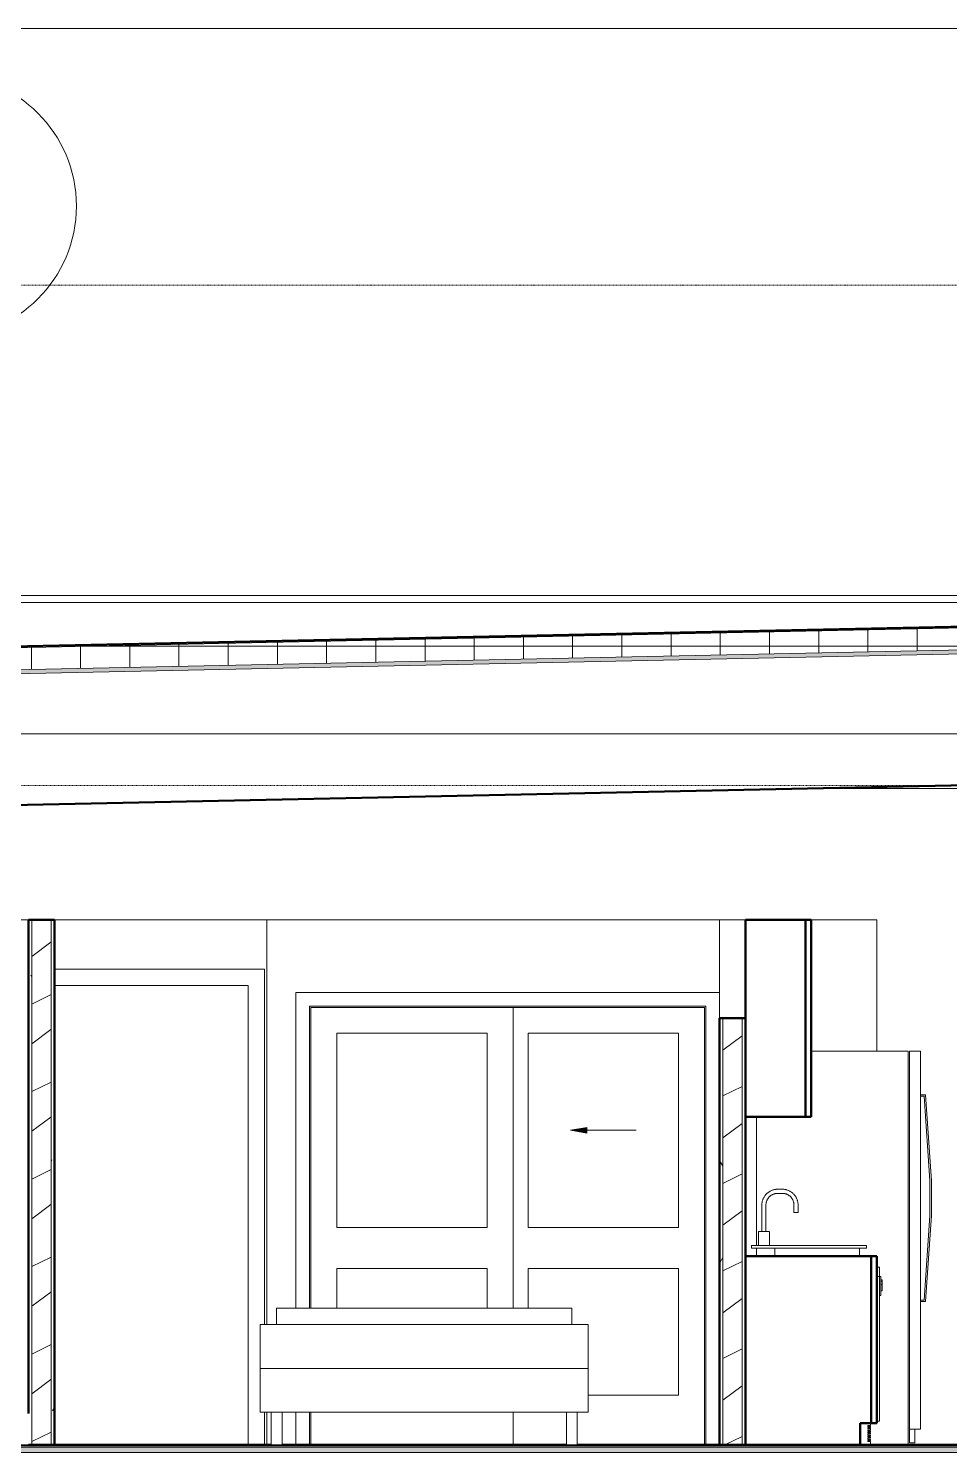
# Model space of a CAD drawing. Header units: inches. Extents: x 9609 to 15463, y -232 to 527.
# Drawn here: x 10518.4 to 10686.9, y 266.6 to 527 of the extents above; entities that cross this region are included whole.
import ezdxf

# ---------------------------------------------------------------- set-up
doc = ezdxf.new("R2010")
doc.units = ezdxf.units.IN
doc.header["$MEASUREMENT"] = 0
doc.linetypes.add('Aligning Line 1_8_', pattern=[0.25, 0.125, -0.125])
doc.linetypes.add('Grid Line 1_2_', pattern=[0.875, 0.5, -0.125, 0.125, -0.125])
for name, color, linetype, lineweight in [('0-1', 7, 'Continuous', 5), ('0-3', 7, 'Continuous', 13), ('A-DETL-GENF-1', 92, 'Continuous', 13), ('A-DETL-GENF-2', 250, 'Continuous', 9), ('A-DOOR-1', 250, 'Continuous', 9), ('A-DOOR-FRAM-1', 250, 'Continuous', 9), ('A-FLOR-1', 192, 'Continuous', 50), ('A-FLOR-LEVL-1', 51, 'Grid Line 1_2_', 9), ('A-FLOR-MCUT', 51, 'Continuous', 13), ('A-FLOR-PATT-1', 8, 'Continuous', 9), ('A-ROOF', 132, 'Continuous', 13), ('A-ROOF-1', 132, 'Continuous', 50), ('A-ROOF-PATT-1', 132, 'Continuous', 9), ('A-WALL', 113, 'Continuous', 13), ('A-WALL-1', 7, 'Continuous', 13), ('A-WALL-2', 10, 'Continuous', 50), ('A-WALL-PATT-1', 250, 'Continuous', 9), ('A-WALL-PATT-2', 253, 'Continuous', 9), ('G-ANNO-SYMB', 111, 'Aligning Line 1_8_', 9), ('G-ANNO-SYMB-1', 9, 'Aligning Line 1_8_', 9), ('G-ANNO-SYMB-2', 147, 'Aligning Line 1_8_', 9), ('I-FURN-1', 250, 'Continuous', 9), ('I-WALL-2', 7, 'Continuous', 13), ('P-SANR-FIXT-1', 250, 'Continuous', 9), ('Q-CASE-1', 10, 'Continuous', 50), ('Q-SPCQ-1', 250, 'Continuous', 9), ('S-GRID-IDEN', 1, 'Continuous', 9)]:
    doc.layers.add(name, color=color, linetype=linetype, lineweight=lineweight)
pattern_1 = [(0, (10995.947, 72), (30.72, 7.68), [1.267, -21.773, 1.267, -21.773, -122.88]), (0, (10995.947, 72), (30.72, 7.68), [-46.08, 1.267, -44.813, 1.267, -21.773, -53.76]), (0, (10995.947, 72), (30.72, 7.68), [-115.2, 1.267, -14.093, 1.267, -37.133]), (120, (11007.467, 75.84), (-22.01108, 22.7643), [1.267, -21.773, 1.267, -21.773, -122.88]), (120, (11007.467, 75.84), (-22.01108, 22.7643), [-46.08, 1.267, -44.813, 1.267, -21.773, -53.76]), (120, (11007.467, 75.84), (-22.01108, 22.7643), [-115.2, 1.267, -14.093, 1.267, -37.133]), (240, (11011.307, 91.2), (-8.70892, -30.4443), [1.267, -21.773, 1.267, -21.773, -122.88]), (240, (11011.307, 91.2), (-8.70892, -30.4443), [-46.08, 1.267, -44.813, 1.267, -21.773, -53.76]), (240, (11011.307, 91.2), (-8.70892, -30.4443), [-115.2, 1.267, -14.093, 1.267, -37.133])]
pattern_2 = [(216.87, (11002.345, 87.994), (47.980943, 31.987086), [7.997, -71.971]), (206.565, (11011.941, 83.196), (-15.99371, -15.99413), [17.881, -17.881]), (198.435, (11011.941, 75.199), (-31.98674, -15.99388), [10.115, -40.461])]

# ---------------------------------------------------------------- blocks, each defined once
blk = doc.blocks.new('CTR - 2nd Phase_rvt-1-BUILDING SECTION - EAST_WEST - LOOKING NORTH')
at = {"layer": 'A-FLOR-LEVL-1'}
for p, q in [((9609.49, 398), (12558.48, 398)), ((9609.49, 268), (12558.48, 268))]:
    blk.add_line(p, q, dxfattribs=at)
at = {"layer": 'G-ANNO-SYMB-1'}
for p, q in [((12461.76, 526.95), (9706.21, 526.95)), ((12461.76, 388.59), (9706.21, 388.59))]:
    blk.add_line(p, q, dxfattribs=at)
blk = doc.blocks.new('FOLDING_SLIDING CLOSET - 72_ x 80_-V18-BUILDING SECTION - EAST_WEST - LOOKING NORTH')
at = {"layer": 'A-DETL-GENF-1'}
blk.add_hatch(color=256, dxfattribs=at).paths.add_polyline_path([(10620.57, 325), (10620.57, 326.06), (10617.56, 325.53)], flags=0)
at = {"layer": 'A-DETL-GENF-2'}
for p, q in [((10620.57, 326.06), (10617.56, 325.53)), ((10629.56, 325.53), (10617.56, 325.53)), ((10617.56, 325.53), (10620.57, 325)), ((10620.57, 325), (10620.57, 326.06))]:
    blk.add_line(p, q, dxfattribs=at)
at = {"layer": 'A-DOOR-1'}
for p, q in [((10644.81, 350.75), (10567.31, 350.75)), ((10567.31, 350.75), (10567.31, 293)), ((10644.81, 346), (10644.81, 350.75)), ((10569.81, 292.99), (10569.81, 348.25)), ((10569.81, 348.25), (10642.31, 348.25)), ((10570.06, 348), (10570.06, 292.99)), ((10607.06, 348), (10570.06, 348)), ((10607.06, 293), (10607.06, 348)), ((10642.31, 268), (10642.31, 348.25)), ((10574.81, 343.31), (10602.31, 343.31)), ((10574.81, 307.75), (10574.81, 343.31)), ((10602.31, 343.31), (10602.31, 307.75)), ((10609.81, 343.31), (10637.31, 343.31)), ((10609.81, 307.75), (10609.81, 343.31)), ((10637.31, 343.31), (10637.31, 307.75)), ((10602.31, 307.75), (10574.81, 307.75)), ((10637.31, 307.75), (10609.81, 307.75)), ((10574.81, 300.25), (10602.31, 300.25)), ((10574.81, 293), (10574.81, 300.25)), ((10602.31, 300.25), (10602.31, 293)), ((10609.81, 300.25), (10637.31, 300.25)), ((10609.81, 293), (10609.81, 300.25)), ((10637.31, 300.25), (10637.31, 277.13)), ((10637.31, 277.13), (10620.81, 277.13)), ((10567.31, 274), (10567.31, 268)), ((10569.81, 268), (10569.81, 274)), ((10570.06, 274), (10570.06, 268)), ((10607.06, 268), (10607.06, 274))]:
    blk.add_line(p, q, dxfattribs=at)
at = {"layer": 'A-DOOR-FRAM-1'}
for p, q in [((10570.06, 292.99), (10570.06, 348)), ((10570.06, 348), (10642.06, 348)), ((10642.06, 268), (10642.06, 348)), ((10570.06, 268), (10570.06, 274))]:
    blk.add_line(p, q, dxfattribs=at)
blk = doc.blocks.new('Refrigerator_-_Side-by-Side_6047 - 36_ X 30_-345559-BUILDING SECTION - EAST_WEST - LOOKING NORTH')
at = {"layer": 'Q-SPCQ-1'}
for p, q in [((10680.16, 72), (10662.41, 72)), ((10680.16, 0), (10680.16, 72)), ((10680.41, 2.87), (10680.41, 72)), ((10680.41, 72), (10682.41, 72)), ((10682.41, 72), (10682.41, 2.87)), ((10683.32, 64), (10682.41, 64)), ((10682.41, 63.75), (10683.08, 63.75)), ((10683.08, 63.75), (10684.16, 48.28)), ((10684.41, 48.29), (10683.32, 64)), ((10652.41, 60), (10652.41, 36.5)), ((10684.16, 48.28), (10684.16, 41.95)), ((10684.41, 41.94), (10684.41, 48.29)), ((10684.16, 41.95), (10683.08, 26.48)), ((10683.32, 26.23), (10684.41, 41.94)), ((10652.41, 36), (10652.41, 34.5)), ((10683.08, 26.48), (10682.41, 26.48)), ((10682.41, 26.23), (10683.32, 26.23)), ((10681.41, 2.87), (10680.41, 2.87)), ((10680.41, 2.87), (10680.41, 0.37)), ((10680.41, 2.87), (10682.41, 2.87)), ((10681.41, 0.37), (10681.41, 2.87)), ((10680.41, 0.37), (10681.41, 0.37))]:
    blk.add_line(p, q, dxfattribs=at)
blk = doc.blocks.new('OD_CW_Base Cabinet - OD_CW_Base Cabinet-1964684-BUILDING SECTION - EAST_WEST - LOOKING NORTH')
at = {"layer": 'Q-CASE-1'}
for p, q in [((10672.56, 170.5), (10649.56, 170.5)), ((10649.56, 170.5), (10649.56, 136)), ((10673.56, 170.5), (10672.56, 170.5)), ((10672.56, 170.5), (10672.56, 140)), ((10672.56, 140), (10672.56, 170.5)), ((10673.56, 140), (10673.56, 170.5)), ((10670.56, 136), (10670.56, 140)), ((10670.56, 140), (10672.56, 140)), ((10672.56, 140), (10673.56, 140)), ((10649.56, 136), (10670.56, 136))]:
    blk.add_line(p, q, dxfattribs=at)
blk = doc.blocks.new('Sink Kitchen-Single - 30_ x 21_-1372827-BUILDING SECTION - EAST_WEST - LOOKING NORTH')
at = {"layer": 'P-SANR-FIXT-1'}
for p, q in [((10657.16, 46.75), (10656.29, 46.75)), ((10656.29, 46), (10657.16, 46)), ((10653.41, 43.88), (10653.41, 39)), ((10654.16, 39), (10654.16, 43.88)), ((10659.29, 43.88), (10659.29, 42.5)), ((10660.04, 42.5), (10659.29, 42.5)), ((10660.04, 42.5), (10660.04, 43.88)), ((10651.54, 36.5), (10672.54, 36.5)), ((10651.54, 36), (10651.54, 36.5)), ((10652.79, 39), (10652.79, 36.5)), ((10652.79, 39), (10652.79, 36.5)), ((10652.81, 39), (10652.81, 39)), ((10652.81, 39), (10653.79, 39)), ((10653.79, 39), (10654.76, 39)), ((10654.76, 39), (10654.76, 39)), ((10654.79, 36.5), (10654.79, 39)), ((10654.79, 36.5), (10654.79, 39)), ((10672.54, 36.5), (10672.54, 36)), ((10672.54, 36), (10651.54, 36)), ((10655.79, 36), (10655.79, 34.5)), ((10671.29, 34.5), (10671.29, 36))]:
    blk.add_line(p, q, dxfattribs=at)
at = {"layer": 'P-SANR-FIXT-1', "flags": 128}
for points in [[(10656.29, 46.75), (10656.17, 46.75), (10656.06, 46.74), (10655.95, 46.73), (10655.83, 46.71), (10655.72, 46.69), (10655.61, 46.67), (10655.49, 46.64), (10655.39, 46.6), (10655.28, 46.57), (10655.17, 46.52), (10655.06, 46.48), (10654.96, 46.43), (10654.86, 46.37), (10654.76, 46.31), (10654.67, 46.25), (10654.57, 46.18), (10654.48, 46.11), (10654.39, 46.04), (10654.31, 45.96), (10654.23, 45.88), (10654.15, 45.79), (10654.07, 45.71), (10654, 45.62), (10653.93, 45.52), (10653.87, 45.43), (10653.81, 45.33), (10653.75, 45.23), (10653.7, 45.13), (10653.65, 45.02), (10653.61, 44.92), (10653.57, 44.81), (10653.54, 44.7), (10653.5, 44.59), (10653.48, 44.48), (10653.46, 44.36), (10653.44, 44.25), (10653.43, 44.14), (10653.42, 44.02), (10653.41, 43.91), (10653.41, 43.88)], [(10654.16, 43.88), (10654.17, 43.96), (10654.17, 44.04), (10654.18, 44.13), (10654.19, 44.21), (10654.21, 44.3), (10654.23, 44.38), (10654.25, 44.46), (10654.27, 44.54), (10654.3, 44.62), (10654.33, 44.7), (10654.37, 44.78), (10654.4, 44.86), (10654.45, 44.93), (10654.49, 45), (10654.54, 45.07), (10654.58, 45.14), (10654.64, 45.21), (10654.69, 45.28), (10654.75, 45.34), (10654.81, 45.4), (10654.87, 45.46), (10654.94, 45.51), (10655, 45.57), (10655.07, 45.62), (10655.14, 45.66), (10655.21, 45.71), (10655.29, 45.75), (10655.36, 45.79), (10655.44, 45.82), (10655.52, 45.86), (10655.6, 45.88), (10655.68, 45.91), (10655.76, 45.93), (10655.84, 45.95), (10655.93, 45.97), (10656.01, 45.98), (10656.1, 45.99), (10656.18, 46), (10656.27, 46), (10656.29, 46)], [(10660.04, 43.88), (10660.04, 43.99), (10660.03, 44.1), (10660.02, 44.22), (10660, 44.33), (10659.98, 44.45), (10659.96, 44.56), (10659.93, 44.67), (10659.89, 44.78), (10659.86, 44.89), (10659.81, 44.99), (10659.77, 45.1), (10659.71, 45.2), (10659.66, 45.3), (10659.6, 45.4), (10659.54, 45.5), (10659.47, 45.59), (10659.4, 45.68), (10659.33, 45.77), (10659.25, 45.86), (10659.17, 45.94), (10659.08, 46.02), (10659, 46.09), (10658.91, 46.16), (10658.81, 46.23), (10658.72, 46.29), (10658.62, 46.35), (10658.52, 46.41), (10658.42, 46.46), (10658.31, 46.51), (10658.21, 46.55), (10658.1, 46.59), (10657.99, 46.63), (10657.88, 46.66), (10657.77, 46.69), (10657.65, 46.71), (10657.54, 46.73), (10657.43, 46.74), (10657.31, 46.75), (10657.2, 46.75), (10657.16, 46.75)], [(10657.16, 46), (10657.25, 46), (10657.33, 45.99), (10657.42, 45.98), (10657.5, 45.97), (10657.59, 45.96), (10657.67, 45.94), (10657.75, 45.92), (10657.83, 45.89), (10657.91, 45.86), (10657.99, 45.83), (10658.07, 45.8), (10658.15, 45.76), (10658.22, 45.72), (10658.29, 45.68), (10658.36, 45.63), (10658.43, 45.58), (10658.5, 45.53), (10658.57, 45.47), (10658.63, 45.42), (10658.69, 45.36), (10658.75, 45.29), (10658.8, 45.23), (10658.86, 45.16), (10658.91, 45.09), (10658.95, 45.02), (10659, 44.95), (10659.04, 44.88), (10659.08, 44.8), (10659.11, 44.72), (10659.14, 44.65), (10659.17, 44.57), (10659.2, 44.48), (10659.22, 44.4), (10659.24, 44.32), (10659.26, 44.24), (10659.27, 44.15), (10659.28, 44.07), (10659.29, 43.98), (10659.29, 43.9), (10659.29, 43.88)]]:
    blk.add_lwpolyline(points, dxfattribs=at)
blk = doc.blocks.new('Dishwasher_15404 - 34_ counter-V19-BUILDING SECTION - EAST_WEST - LOOKING NORTH')
at = {"layer": 'Q-SPCQ-1'}
for p, q in [((10673.56, 300.5), (10674.06, 300.5)), ((10674.06, 298.79), (10674.06, 300.5)), ((10673.56, 298.79), (10673.86, 298.79)), ((10673.86, 298.79), (10674.06, 298.79)), ((10674.31, 298.79), (10674.06, 298.79)), ((10674.06, 272.33), (10674.06, 298.79)), ((10674.31, 298.79), (10674.31, 296.06)), ((10674.56, 298.18), (10674.31, 298.18)), ((10674.31, 297.94), (10674.56, 297.94)), ((10674.56, 297.35), (10674.31, 297.35)), ((10674.56, 298.18), (10674.56, 297.94)), ((10674.56, 297.94), (10674.56, 297.35)), ((10674.56, 297.35), (10674.56, 296.21)), ((10674.05, 295.35), (10674.31, 295.35)), ((10674.31, 296.21), (10674.56, 296.21)), ((10674.31, 296.06), (10674.31, 295.35)), ((10672.43, 271.94), (10670.56, 271.94)), ((10670.56, 271.94), (10670.86, 271.94)), ((10671.93, 271.39), (10671.93, 271.59)), ((10671.93, 271.59), (10672.43, 271.59)), ((10672.43, 271.39), (10671.93, 271.39)), ((10671.93, 271), (10671.93, 271.2)), ((10671.93, 271.2), (10672.43, 271.2)), ((10672.43, 271), (10671.93, 271)), ((10671.93, 270.61), (10671.93, 270.8)), ((10671.93, 270.8), (10672.43, 270.8)), ((10672.43, 271.59), (10672.4, 271.59)), ((10672.4, 271.39), (10672.43, 271.39)), ((10672.43, 271.2), (10672.4, 271.2)), ((10672.4, 271), (10672.43, 271)), ((10672.43, 270.8), (10672.4, 270.8)), ((10672.43, 272), (10672.43, 271.94)), ((10672.43, 271.59), (10672.43, 271.94)), ((10672.43, 271.2), (10672.43, 271.39)), ((10672.43, 270.8), (10672.43, 271)), ((10673.86, 272.33), (10673.56, 272.33)), ((10674.06, 272.33), (10673.86, 272.33)), ((10672.43, 270.61), (10671.93, 270.61)), ((10671.93, 270.21), (10671.93, 270.41)), ((10671.93, 270.41), (10672.43, 270.41)), ((10672.43, 270.21), (10671.93, 270.21)), ((10671.93, 269.82), (10671.93, 270.02)), ((10671.93, 270.02), (10672.43, 270.02)), ((10672.43, 269.82), (10671.93, 269.82)), ((10671.93, 269.43), (10671.93, 269.62)), ((10671.93, 269.62), (10672.43, 269.62)), ((10672.43, 269.43), (10671.93, 269.43)), ((10671.93, 269.03), (10671.93, 269.23)), ((10671.93, 269.23), (10672.43, 269.23)), ((10672.43, 269.03), (10671.93, 269.03)), ((10671.93, 268.64), (10671.93, 268.84)), ((10671.93, 268.84), (10672.43, 268.84)), ((10672.43, 268.64), (10671.93, 268.64)), ((10672.4, 270.61), (10672.43, 270.61)), ((10672.43, 270.41), (10672.4, 270.41)), ((10672.4, 270.21), (10672.43, 270.21)), ((10672.43, 270.02), (10672.4, 270.02)), ((10672.4, 269.82), (10672.43, 269.82)), ((10672.43, 269.62), (10672.4, 269.62)), ((10672.4, 269.43), (10672.43, 269.43)), ((10672.43, 269.23), (10672.4, 269.23)), ((10672.4, 269.03), (10672.43, 269.03)), ((10672.43, 268.84), (10672.4, 268.84)), ((10672.43, 270.41), (10672.43, 270.61)), ((10672.43, 270.02), (10672.43, 270.21)), ((10672.43, 269.62), (10672.43, 269.82)), ((10672.43, 269.23), (10672.43, 269.43)), ((10672.43, 268.84), (10672.43, 269.03)), ((10672.43, 268), (10672.43, 268.64))]:
    blk.add_line(p, q, dxfattribs=at)
blk = doc.blocks.new('Interior_barn_door_18732 - Interior_barn_door_18732-V21-BUILDING SECTION - EAST_WEST - LOOKING NORTH')
at = {"layer": 'A-DOOR-FRAM-1'}
for p, q in [((10561.59, 355), (10523.18, 355)), ((10561.59, 290), (10561.59, 355)), ((10523.18, 352), (10558.59, 352)), ((10558.59, 352), (10558.59, 268)), ((10561.59, 268), (10561.59, 274))]:
    blk.add_line(p, q, dxfattribs=at)
blk = doc.blocks.new('OD_CW_Upper Cabinet - OD_CW_Upper Cabinet-1964653-BUILDING SECTION - EAST_WEST - LOOKING NORTH')
at = {"layer": 'Q-CASE-1'}
for p, q in [((10660.56, 232), (10649.56, 232)), ((10649.56, 232), (10649.56, 196)), ((10661.56, 232), (10660.56, 232)), ((10660.56, 232), (10660.56, 196)), ((10660.56, 196), (10660.56, 232)), ((10661.56, 196), (10661.56, 232)), ((10649.56, 196), (10660.56, 196)), ((10660.56, 196), (10661.56, 196))]:
    blk.add_line(p, q, dxfattribs=at)
blk = doc.blocks.new('Bed-Standard - Queen 60_ x 79_-1433484-BUILDING SECTION - EAST_WEST - LOOKING NORTH')
at = {"layer": 'I-FURN-1'}
for p, q in [((10618.66, 25), (10564.66, 25)), ((10564.66, 24), (10564.66, 25)), ((10564.66, 22), (10564.66, 24)), ((10618.66, 25), (10618.66, 24)), ((10618.66, 24), (10618.66, 22)), ((10561.66, 22), (10561.66, 14)), ((10561.66, 22), (10562.66, 22)), ((10562.66, 22), (10620.66, 22)), ((10620.66, 22), (10621.66, 22)), ((10621.66, 14), (10621.66, 22)), ((10561.66, 14), (10561.66, 6)), ((10561.66, 14), (10562.66, 14)), ((10562.66, 14), (10561.66, 14)), ((10562.66, 14), (10620.66, 14)), ((10620.66, 14), (10562.66, 14)), ((10620.66, 14), (10621.66, 14)), ((10621.66, 14), (10620.66, 14)), ((10621.66, 6), (10621.66, 14)), ((10562.66, 6), (10561.66, 6)), ((10620.66, 6), (10562.66, 6)), ((10563.66, 6), (10563.66, 0)), ((10565.66, 0), (10565.66, 6)), ((10617.66, 6), (10617.66, 0)), ((10619.66, 0), (10619.66, 6)), ((10621.66, 6), (10620.66, 6)), ((10565.66, 0), (10563.66, 0)), ((10619.66, 0), (10617.66, 0))]:
    blk.add_line(p, q, dxfattribs=at)
blk = doc.blocks.new('CTR - 1st Phase - Unit Layouts_rvt-1-BUILDING SECTION - EAST_WEST - LOOKING NORTH')
at = {"layer": 'A-WALL-PATT-1'}
h = blk.add_hatch(dxfattribs=at)
h.set_pattern_fill('FP_1', color=256, style=0, pattern_type=2)
h.set_pattern_definition(pattern_1)
h.paths.add_polyline_path([(10518.43, 268), (10519.05, 268), (10519.05, 364), (10518.43, 364), (10518.43, 273.75)], flags=0)
h = blk.add_hatch(dxfattribs=at)
h.set_pattern_fill('FP_1', color=256, style=0, pattern_type=2)
h.set_pattern_definition(pattern_1)
h.paths.add_polyline_path([(10523.18, 268), (10523.18, 364), (10522.55, 364), (10522.55, 268)], flags=0)
h = blk.add_hatch(dxfattribs=at)
h.set_pattern_fill('FP_1', color=256, style=0, pattern_type=2)
h.set_pattern_definition(pattern_1)
h.paths.add_polyline_path([(10645.43, 268), (10645.43, 346), (10644.81, 346), (10644.81, 268)], flags=0)
at = {"layer": 'A-WALL-PATT-2'}
h = blk.add_hatch(dxfattribs=at)
h.set_pattern_fill('FP_3', color=256, style=0, pattern_type=2)
h.set_pattern_definition(pattern_2)
h.paths.add_polyline_path([(10519.05, 268), (10522.55, 268), (10522.55, 364), (10519.05, 364), (10519.05, 274.64)], flags=0)
h = blk.add_hatch(dxfattribs=at)
h.set_pattern_fill('FP_3', color=256, style=0, pattern_type=2)
h.set_pattern_definition(pattern_2)
h.paths.add_polyline_path([(10648.93, 268), (10648.93, 346), (10645.43, 346), (10645.43, 268)], flags=0)
at = {"layer": 'A-WALL-1'}
for p, q in [((10518.43, 364), (10482.43, 364)), ((10519.05, 364), (10519.05, 268)), ((10522.55, 364), (10522.55, 268)), ((10562.01, 364), (10523.18, 364)), ((10644.81, 364), (10562.01, 364)), ((10562.01, 364), (10562.01, 290)), ((10644.81, 350.75), (10644.81, 364)), ((10649.56, 364), (10644.81, 364)), ((10673.56, 364), (10661.56, 364)), ((10673.56, 340), (10673.56, 364)), ((10645.43, 346), (10645.43, 268)), ((10648.93, 346), (10648.93, 268)), ((10562.01, 274), (10562.01, 268))]:
    blk.add_line(p, q, dxfattribs=at)
at = {"layer": 'A-WALL-2'}
for p, q in [((10518.43, 364), (10518.43, 273.75)), ((10523.18, 364), (10518.43, 364)), ((10523.18, 268), (10523.18, 364)), ((10649.56, 346), (10644.81, 346)), ((10644.81, 346), (10644.81, 268)), ((10649.56, 268), (10649.56, 346)), ((10518.43, 268), (10523.18, 268)), ((10644.81, 268), (10649.56, 268))]:
    blk.add_line(p, q, dxfattribs=at)
at = {"layer": '0-3'}
for name, p in [('OD_CW_Upper Cabinet - OD_CW_Upper Cabinet-1964653-BUILDING SECTION - EAST_WEST - LOOKING NORTH', (0, 132)), ('Interior_barn_door_18732 - Interior_barn_door_18732-V21-BUILDING SECTION - EAST_WEST - LOOKING NORTH', (0, 0)), ('FOLDING_SLIDING CLOSET - 72_ x 80_-V18-BUILDING SECTION - EAST_WEST - LOOKING NORTH', (0, 0)), ('Refrigerator_-_Side-by-Side_6047 - 36_ X 30_-345559-BUILDING SECTION - EAST_WEST - LOOKING NORTH', (-0.86, 268)), ('Sink Kitchen-Single - 30_ x 21_-1372827-BUILDING SECTION - EAST_WEST - LOOKING NORTH', (-0.86, 268)), ('OD_CW_Base Cabinet - OD_CW_Base Cabinet-1964684-BUILDING SECTION - EAST_WEST - LOOKING NORTH', (0, 132)), ('Dishwasher_15404 - 34_ counter-V19-BUILDING SECTION - EAST_WEST - LOOKING NORTH', (0, 0)), ('Bed-Standard - Queen 60_ x 79_-1433484-BUILDING SECTION - EAST_WEST - LOOKING NORTH', (-0.86, 268))]:
    blk.add_blockref(name, p, dxfattribs=at)
blk = doc.blocks.new('CTR  - Topography_rvt-1-BUILDING SECTION - EAST_WEST - LOOKING NORTH')
at = {"layer": 'G-ANNO-SYMB-2'}
blk.add_line((12461.76, 480), (9742.88, 480), dxfattribs=at)
blk = doc.blocks.new('CTR - 1st Phase - Common Walls_rvt-1-BUILDING SECTION - EAST_WEST - LOOKING NORTH')
at = {"layer": 'A-FLOR-LEVL-1'}
for p, q in [((9609.49, 398), (12558.48, 398)), ((9609.49, 268), (12558.48, 268))]:
    blk.add_line(p, q, dxfattribs=at)
at = {"layer": 'G-ANNO-SYMB-2'}
for p, q in [((12363.34, 526.95), (9706.24, 526.95)), ((12428.12, 526.95), (9706.24, 526.95)), ((12461.76, 480), (9706.21, 480))]:
    blk.add_line(p, q, dxfattribs=at)
at = {"layer": 'I-WALL-2'}
blk.add_line((10842.51, 388), (10660.63, 388), dxfattribs=at)
blk = doc.blocks.new('Basic Wall _ EXT - FIBER CEMENT - SMALL - ___-1820306-BUILDING SECTION - EAST_WEST - LOOKING NORTH')
at = {"layer": 'A-WALL'}
blk.add_line((10845.86, 423.28), (9985.75, 423.28), dxfattribs=at)
blk = doc.blocks.new('Grid - Grid Head - Circle-50561-BUILDING SECTION - EAST_WEST - LOOKING NORTH')
at = {"layer": 'S-GRID-IDEN'}
for start, end in [(360, 180), (180, 360)]:
    blk.add_arc((11847.19, 494.5), 24, start, end, dxfattribs=at)

msp = doc.modelspace()

# ---------------------------------------------------------------- hatches: boundary and pattern name
at = {"layer": 'A-FLOR-PATT-1'}
h = msp.add_hatch(dxfattribs=at)
h.set_pattern_fill('FP_2', color=256, style=0, pattern_type=2)
h.set_pattern_definition([(50, (10995.947, 72), (27.5427, -2.4099), [2.88, -31.68]), (355, (10995.947, 72), (-5.3278, 28.8843), [2.304, -25.344]), (100.451, (10998.243, 71.8), (22.2153, 26.4739), [2.448, -26.924]), (46.184, (10995.947, 79.68), (40.9819, -6.3564), [4.32, -47.52]), (96.636, (10999.363, 79.15), (35.8907, 37.4062), [3.671, -40.386]), (351.184, (10995.947, 79.68), (35.891, 37.4062), [3.456, -38.016]), (21, (10999.787, 77.76), (22.92104, -15.46073), [2.88, -31.68]), (326, (10999.787, 77.76), (9.3435, 27.8457), [2.304, -25.344]), (71.451, (11001.697, 76.472), (32.2648, 12.3844), [2.448, -26.924]), (37.5, (10995.947, 72), (0.46686, 12.78271), [1.267, -23.77, 1.267, -24.461, -25.44]), (37.5, (10995.947, 72), (0.46686, 12.78271), [-50.765, 1.267, -24.173]), (7.5, (10995.947, 72), (10.1016, 15.1451), [1.267, -13.402, 1.267, -23.194, -9.696]), (7.5, (10995.947, 72), (10.1016, 15.1451), [-39.13, 1.267, -8.429]), (327.5, (10987.384, 72), (20.49916, -0.86578), [1.267, -8.333, 1.267, -28.685, -39.744]), (327.5, (10987.384, 72), (20.49916, -0.86578), [-39.552, 1.267, -38.477]), (317.5, (10983.544, 72), (22.39478, 3.8443), [1.267, -11.213, 1.267, -18.624, -28.224]), (317.5, (10983.544, 72), (22.39478, 3.8443), [-32.371, 1.267, -26.957])])
h.paths.add_polyline_path([(11856.7894, 266.625), (11856.7894, 267.625), (11255.6394, 267.625), (11255.6394, 266.625), (11815.9252, 266.625)], flags=0)
h.paths.add_polyline_path([(10843.1394, 266.625), (10843.1394, 267.625), (10241.9894, 267.625), (10241.9894, 266.625), (10825.6516, 266.625)], flags=0)
at = {"layer": 'A-ROOF-PATT-1'}
h = msp.add_hatch(dxfattribs=at)
h.set_pattern_fill('FP_26', color=256, style=0, pattern_type=2)
h.set_pattern_definition([(0, (10995.947, 72), (0, 9), []), (90, (10995.947, 72), (-9, 6e-16), [])])
h.paths.add_polyline_path([(9988.6269, 398.7554), (10169.0571, 402.5154), (9989.0644, 402.5154), (9989.0644, 402.7654), (9988.6269, 402.7562), (9988.6269, 400.7984)], flags=0)
h.paths.add_polyline_path([(10169.0644, 402.5145), (10843.3269, 416.5683), (10843.3269, 420.5625), (10169.0644, 406.5154), (10169.0644, 402.5154)], flags=0)
h = msp.add_hatch(dxfattribs=at)
h.set_pattern_fill('FP_4', color=256, style=0, pattern_type=2)
h.set_pattern_definition([(0, (10995.947, 72), (0, 4.798), []), (315, (10995.947, 72), (4.798427, 0), [6.786, -6.786]), (45, (10995.947, 72), (4.798427, 0), [6.786, -6.786])])
h.paths.add_polyline_path([(9988.6269, 398.0052), (10843.3269, 415.8115), (10843.3269, 416.5616), (9988.6269, 398.7554)], flags=0)

# ---------------------------------------------------------------- linework, layer by layer
at = {"layer": 'A-FLOR-1'}
for p, q in [((10562.8067, 268), (10518.4253, 268)), ((10616.8067, 268), (10564.8067, 268)), ((10842.5144, 268), (10618.8067, 268))]:
    msp.add_line(p, q, dxfattribs=at)
at = {"layer": 'A-FLOR-LEVL-1'}
for p, q in [((9610.2403, 398), (12557.7313, 398)), ((9610.2403, 268), (12557.7313, 268))]:
    msp.add_line(p, q, dxfattribs=at)
at = {"layer": 'A-FLOR-MCUT'}
for p, q in [((10843.1394, 267.875), (10241.9894, 267.875)), ((10843.1394, 267.625), (10241.9894, 267.625)), ((10843.1394, 266.625), (10241.9894, 266.625))]:
    msp.add_line(p, q, dxfattribs=at)
at = {"layer": 'A-ROOF'}
for p, q in [((10843.3269, 420.5625), (10169.0644, 406.5154)), ((10843.3269, 416.5616), (9988.6269, 398.7554)), ((10843.3269, 415.8115), (9988.6269, 398.0052))]:
    msp.add_line(p, q, dxfattribs=at)
at = {"layer": 'A-ROOF-1'}
for p, q in [((10843.3269, 420.8125), (10169.0644, 406.7654)), ((9988.6269, 374), (10843.3269, 391.8062))]:
    msp.add_line(p, q, dxfattribs=at)
at = {"layer": 'A-WALL'}
msp.add_line((10842.5144, 422), (9989.0644, 422), dxfattribs=at)
at = {"layer": 'G-ANNO-SYMB'}
for p, q in [((12461.7559, 526.9531), (9706.2403, 526.9531)), ((12461.7559, 480), (9706.2119, 480))]:
    msp.add_line(p, q, dxfattribs=at)

# ---------------------------------------------------------------- block references
at = {"layer": '0-1'}
for name in ['CTR - 2nd Phase_rvt-1-BUILDING SECTION - EAST_WEST - LOOKING NORTH', 'CTR - 1st Phase - Common Walls_rvt-1-BUILDING SECTION - EAST_WEST - LOOKING NORTH', 'CTR  - Topography_rvt-1-BUILDING SECTION - EAST_WEST - LOOKING NORTH', 'CTR - 1st Phase - Unit Layouts_rvt-1-BUILDING SECTION - EAST_WEST - LOOKING NORTH']:
    msp.add_blockref(name, (0, 0), dxfattribs=at)
at = {"layer": 'A-WALL'}
msp.add_blockref('Basic Wall _ EXT - FIBER CEMENT - SMALL - ___-1820306-BUILDING SECTION - EAST_WEST - LOOKING NORTH', (0, 0), dxfattribs=at)
at = {"layer": 'S-GRID-IDEN'}
msp.add_blockref('Grid - Grid Head - Circle-50561-BUILDING SECTION - EAST_WEST - LOOKING NORTH', (-1344, 0), dxfattribs=at)

doc.saveas('drawing.dxf')
